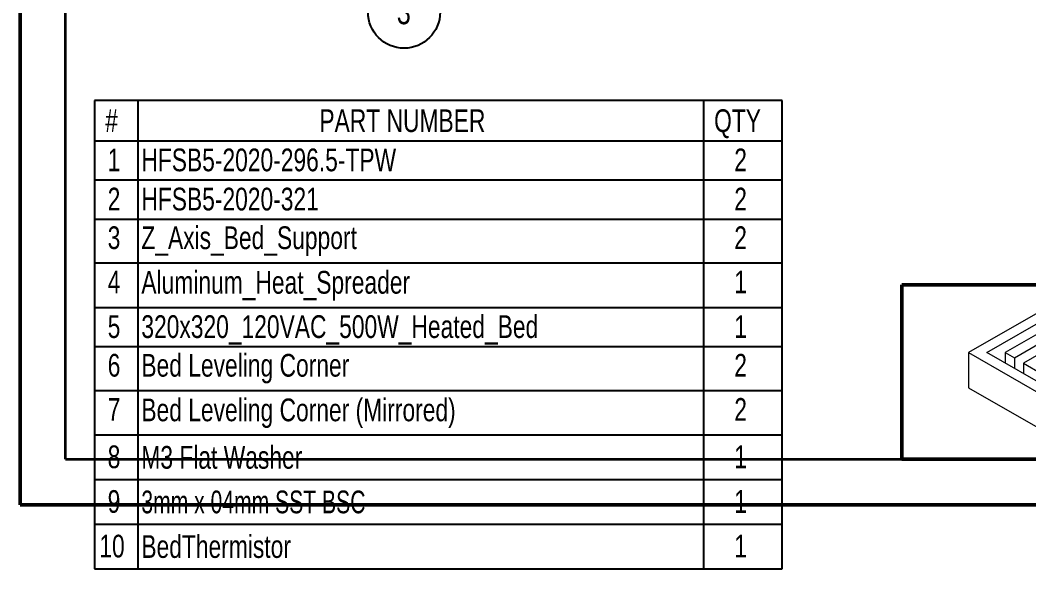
# Model space of a CAD drawing. Header units: millimetres. Extents: x 0 to 279, y -9 to 216.
# Drawn here: x 0 to 140.8, y -9 to 67.7 of the extents above; entities that cross this region are included whole.
import ezdxf

# ---------------------------------------------------------------- set-up
doc = ezdxf.new("R2010")
doc.units = ezdxf.units.MM
doc.layers.add('PAGE_BORDER', color=7, linetype='Continuous')
doc.layers.add('TITLE_BLOCK_BORDER', color=7, linetype='Continuous')
doc.styles.add('SLDTEXTSTYLE1', font='TXT', dxfattribs={"width": 0.75})
doc.styles.add('SLDTEXTSTYLE3', font='TXT', dxfattribs={"width": 0.694444})

# ---------------------------------------------------------------- blocks, each defined once
blk = doc.blocks.new('Lien3D Logo')
at = {"color": 7, "linetype": 'Continuous', "lineweight": 18}
for p, q in [((10.61, 16.33), (0, 10.21)), ((2.13, 10.21), (11.67, 15.71)), ((11.67, 15.71), (10.61, 16.33)), ((11.67, 15.71), (11.67, 14.49)), ((12.73, 15.1), (4.26, 10.21)), ((5.32, 9.59), (13.8, 14.49)), ((13.8, 14.49), (12.73, 15.1)), ((13.8, 14.49), (13.8, 13.26)), ((14.86, 13.87), (6.38, 8.98)), ((16.99, 12.64), (14.86, 13.87)), ((18.05, 12.03), (9.57, 7.13)), ((12.22, 11.12), (14.86, 12.64)), ((14.86, 12.64), (15.93, 12.03)), ((14.86, 12.64), (14.86, 10.19)), ((15.93, 12.03), (16.99, 12.64)), ((15.93, 12.03), (15.93, 10.8)), ((16.99, 12.64), (16.99, 11.42)), ((19.12, 11.42), (18.05, 12.03)), ((13.28, 10.5), (12.22, 11.12)), ((16.04, 8.45), (19.12, 11.42)), ((20.15, 10.82), (16.04, 8.45)), ((19.12, 11.42), (19.12, 10.22)), ((21.21, 10.21), (20.15, 10.82)), ((0, 10.21), (0, 6.12)), ((0, 10.21), (10.61, 4.08)), ((11.67, 4.7), (2.13, 10.21)), ((4.26, 10.21), (4.26, 8.98)), ((4.26, 10.21), (5.32, 9.59)), ((5.32, 9.59), (5.32, 8.36)), ((8.51, 8.98), (11.15, 10.5)), ((11.15, 10.5), (12.22, 9.89)), ((11.15, 10.5), (11.15, 8.05)), ((12.22, 9.89), (13.28, 10.5)), ((12.22, 9.89), (12.22, 8.66)), ((12.73, 5.31), (21.21, 10.21)), ((13.28, 10.5), (13.28, 9.28)), ((21.21, 10.21), (21.21, 6.12)), ((6.38, 8.98), (8.51, 7.75)), ((6.38, 8.98), (6.38, 7.75)), ((9.57, 8.36), (8.51, 8.98)), ((8.51, 7.75), (9.57, 8.36)), ((9.57, 8.36), (9.57, 7.13)), ((10.64, 6.52), (14.75, 8.89)), ((14.75, 8.89), (11.67, 5.93)), ((8.51, 7.75), (8.51, 6.52)), ((9.57, 7.13), (10.64, 6.52)), ((9.57, 7.13), (9.57, 5.91)), ((0, 6.12), (10.61, 0)), ((10.64, 6.52), (10.64, 5.29)), ((11.67, 5.93), (12.73, 5.31)), ((11.67, 5.93), (11.67, 4.7)), ((12.73, 1.23), (21.21, 6.12)), ((10.61, 4.08), (11.67, 4.7)), ((11.67, 4.7), (11.67, 0.61)), ((12.73, 5.31), (12.73, 1.23)), ((10.61, 4.08), (10.61, 0)), ((11.67, 1.84), (12.73, 1.23)), ((10.61, 0), (11.67, 0.61))]:
    blk.add_line(p, q, dxfattribs=at)
blk = doc.blocks.new('SW_TABLEANNOTATION_8')
at = {"layer": 'TITLE_BLOCK_BORDER', "color": 0}
for p, q in [((0, 0), (0, -65.41)), ((96.01, 0), (0, 0)), ((6.05, 0), (6.05, -5.6)), ((85.02, 0), (85.02, -5.6)), ((96.01, -65.41), (96.01, 0)), ((0, -5.6), (96.01, -5.6)), ((6.05, -5.6), (6.05, -65.41)), ((85.02, -5.6), (85.02, -65.41)), ((0, -11.08), (96.01, -11.08)), ((0, -16.56), (96.01, -16.56)), ((0, -22.66), (96.01, -22.66)), ((0, -28.9), (96.01, -28.9)), ((0, -34.37), (96.01, -34.37)), ((0, -40.48), (96.01, -40.48)), ((0, -46.71), (96.01, -46.71)), ((0, -52.95), (96.01, -52.95)), ((0, -59.18), (96.01, -59.18)), ((0, -65.41), (96.01, -65.41))]:
    blk.add_line(p, q, dxfattribs=at)
at = {"layer": 'TITLE_BLOCK_BORDER', "color": 0, "attachment_point": 1}
for s, insert, char_height, style in [('#', (1.5, -1.22), 3.17, 'SLDTEXTSTYLE1'), ('PART NUMBER', (31.41, -1.22), 3.175, 'SLDTEXTSTYLE1'), ('QTY', (86.52, -1.22), 3.175, 'SLDTEXTSTYLE1'), ('1', (1.85, -6.7), 3.17, 'SLDTEXTSTYLE1'), ('HFSB5-2020-296.5-TPW', (6.55, -6.7), 3.175, 'SLDTEXTSTYLE1'), ('2', (89.34, -6.7), 3.17, 'SLDTEXTSTYLE1'), ('2', (1.85, -12.17), 3.17, 'SLDTEXTSTYLE1'), ('HFSB5-2020-321', (6.55, -12.17), 3.175, 'SLDTEXTSTYLE1'), ('2', (89.34, -12.17), 3.17, 'SLDTEXTSTYLE1'), ('3', (1.85, -17.57), 3.17, 'SLDTEXTSTYLE1'), ('Z_Axis_Bed_Support', (6.55, -17.57), 3.175, 'SLDTEXTSTYLE1'), ('2', (89.34, -17.57), 3.17, 'SLDTEXTSTYLE1'), ('4', (1.85, -23.74), 3.17, 'SLDTEXTSTYLE1'), ('Aluminum_Heat_Spreader', (6.55, -23.8), 3.175, 'SLDTEXTSTYLE1'), ('1', (89.34, -23.74), 3.17, 'SLDTEXTSTYLE1'), ('5', (1.85, -29.99), 3.17, 'SLDTEXTSTYLE1'), ('320x320_120VAC_500W_Heated_Bed', (6.55, -29.99), 3.175, 'SLDTEXTSTYLE1'), ('1', (89.34, -29.99), 3.17, 'SLDTEXTSTYLE1'), ('6', (1.85, -35.39), 3.17, 'SLDTEXTSTYLE1'), ('Bed Leveling Corner', (6.55, -35.39), 3.175, 'SLDTEXTSTYLE1'), ('2', (89.34, -35.39), 3.17, 'SLDTEXTSTYLE1'), ('7', (1.85, -41.56), 3.17, 'SLDTEXTSTYLE1'), ('Bed Leveling Corner (Mirrored)', (6.55, -41.62), 3.175, 'SLDTEXTSTYLE1'), ('2', (89.34, -41.56), 3.17, 'SLDTEXTSTYLE1'), ('8', (1.85, -48.18), 3.17, 'SLDTEXTSTYLE1'), ('M3 Flat Washer', (6.55, -48.25), 3.175, 'SLDTEXTSTYLE1'), ('1', (89.34, -48.18), 3.17, 'SLDTEXTSTYLE1'), ('9', (1.85, -54.42), 3.17, 'SLDTEXTSTYLE1'), ('3mm x 04mm SST BSC', (6.55, -54.48), 3.175, 'SLDTEXTSTYLE3'), ('1', (89.34, -54.42), 3.17, 'SLDTEXTSTYLE1'), ('BedThermistor', (6.55, -60.71), 3.175, 'SLDTEXTSTYLE1'), ('10', (0.68, -60.65), 3.175, 'SLDTEXTSTYLE1'), ('1', (89.34, -60.65), 3.17, 'SLDTEXTSTYLE1')]:
    blk.add_mtext(s, dxfattribs=dict(at, insert=insert, char_height=char_height, style=style))
blk = doc.blocks.new('SW_NOTE_73')
at = {"layer": 'TITLE_BLOCK_BORDER', "color": 0}
blk.add_circle((4.3, -2.62), 5.03, dxfattribs=at)
at = {"layer": 'TITLE_BLOCK_BORDER', "color": 0, "insert": (4.26, -0.8), "char_height": 3.5, "attachment_point": 2, "style": 'SLDTEXTSTYLE1'}
blk.add_mtext('3', dxfattribs=at)

msp = doc.modelspace()

# ---------------------------------------------------------------- linework, layer by layer
at = {"color": 7, "linetype": 'Continuous', "lineweight": 50}
for q in [(0, 215.9), (279.4, 0)]:
    msp.add_line((0, 0), q, dxfattribs=at)
at = {"layer": 'PAGE_BORDER', "lineweight": 35}
for q in [(6.35, 209.55), (273.05, 6.35)]:
    msp.add_line((6.35, 6.35), q, dxfattribs=at)
at = {"layer": 'TITLE_BLOCK_BORDER', "lineweight": 50}
for p, q in [((123.09, 30.71), (123.09, 6.35)), ((166.18, 30.71), (123.09, 30.71)), ((166.18, 6.35), (123.09, 6.35))]:
    msp.add_line(p, q, dxfattribs=at)

# ---------------------------------------------------------------- block references
at = {"layer": 'TITLE_BLOCK_BORDER'}
for name, p in [('SW_NOTE_73', (49.3, 71.42)), ('SW_TABLEANNOTATION_8', (10.37, 56.45))]:
    msp.add_blockref(name, p, dxfattribs=at)
at = {"layer": 'TITLE_BLOCK_BORDER', "xscale": 1.2, "yscale": 1.2, "zscale": 1.2}
msp.add_blockref('Lien3D Logo', (132.43, 9), dxfattribs=at)

doc.saveas('drawing.dxf')
